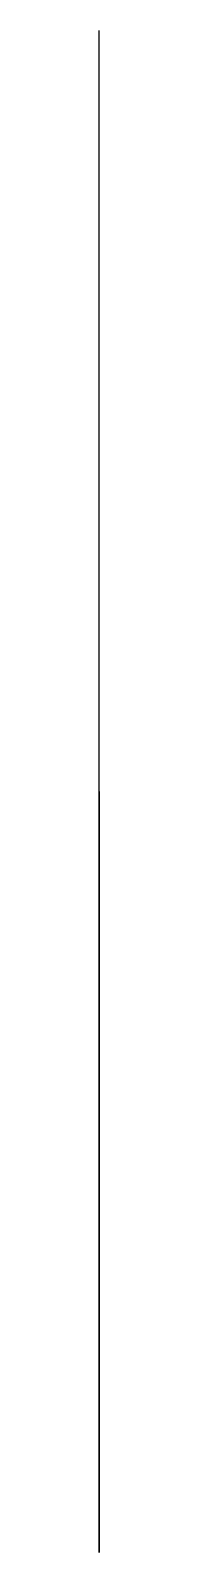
# Model space of a CAD drawing. Header units: millimetres. Extents: x 0 to 0, y 276 to 421.
import ezdxf

# ---------------------------------------------------------------- set-up
doc = ezdxf.new("R2010")
doc.units = ezdxf.units.MM

msp = doc.modelspace()

# ---------------------------------------------------------------- linework, layer by layer
at = {"extrusion": (1, 0, 0)}
for p, q in [((0, 275.63, 32.05), (0, 420.63, 32.05)), ((0, 420.63, 32.05), (0, 420.63, 47.05)), ((0, 403.06, 88.05), (0, 420.63, 47.05)), ((0, 348.13, 88.05), (0, 403.06, 88.05)), ((0, 348.13, 88.05), (0, 293.2, 88.05)), ((0, 293.2, 88.05), (0, 275.63, 47.05)), ((0, 275.63, 32.05), (0, 275.63, 47.05))]:
    msp.add_line(p, q, dxfattribs=at)

doc.saveas('drawing.dxf')
